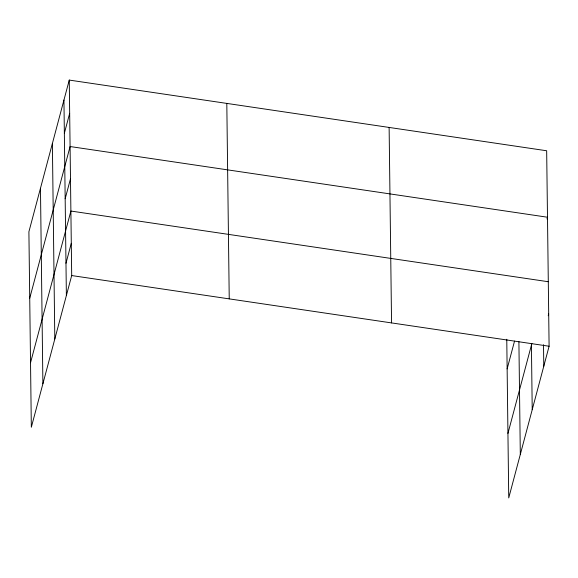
<?xml version="1.0" encoding="UTF-8"?>
<svg xmlns="http://www.w3.org/2000/svg" width="578" height="578" viewBox="0 0 578 578"><rect width="100%" height="100%" fill="white"/><g stroke="black" fill="none" stroke-linecap="round" stroke-linejoin="round"><path stroke-width="0.87" d="M69.259 80.082L28.9 231.764L31.335 427.236L71.694 275.554L69.259 80.082L546.665 150.764L549.1 346.236L508.741 497.918L506.769 339.272M64.36 133.287L69.671 113.31M29.724 298.219L70.09 146.537L547.496 217.227L547.034 218.961M65.169 198.767L70.487 178.79M30.533 362.731L70.892 211.042L548.298 281.732M65.979 263.272L71.289 243.295M507.137 368.909L514.536 341.092M507.939 433.413L531.883 343.433M548.233 315.725L548.695 313.984M71.694 275.554L549.1 346.236M543.515 344.712L543.782 366.214M531.399 343.383L532.222 409.679M518.9 341.569L520.308 454.46M389.124 127.442L391.559 322.914M226.807 103.404L229.235 298.877M63.941 100.052L66.376 295.524M52.381 143.517L54.809 338.99M40.467 188.298L42.895 383.77"/></g></svg>
